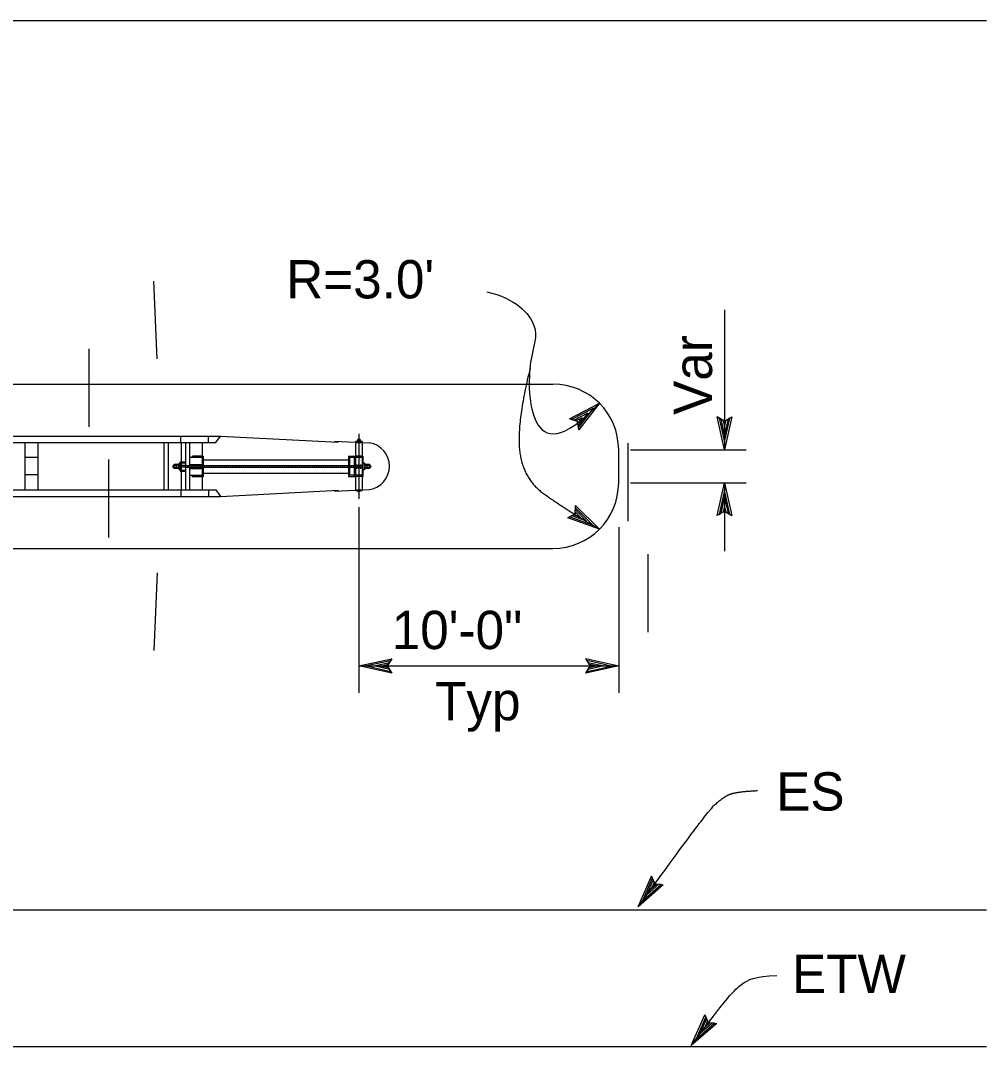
# Model space of a CAD drawing. Extents: x -894 to 866, y -472 to 714.
# Drawn here: x 291.6 to 468.1, y 224.9 to 412.4 of the extents above; entities that cross this region are included whole.
import ezdxf

# ---------------------------------------------------------------- set-up
doc = ezdxf.new("R2010")
doc.units = 0
for name, color, linetype in [('rd_ES', 7, 'Continuous'), ('rd_ETW', 7, 'Continuous'), ('tcd_MISC', 7, 'Continuous'), ('tcd_RAILING', 7, 'Continuous'), ('tcd_RAILING-anno', 7, 'Continuous')]:
    doc.layers.add(name, color=color, linetype=linetype)

msp = doc.modelspace()

# ---------------------------------------------------------------- linework, layer by layer
at = {"layer": 'rd_ES'}
for p, q in [((-117.19, 412.42), (468.07, 412.42)), ((-117.26, 249.91), (468.07, 249.91))]:
    msp.add_line(p, q, dxfattribs=at)
at = {"layer": 'rd_ETW'}
msp.add_line((-117.26, 224.91), (468.07, 224.91), dxfattribs=at)
at = {"layer": 'tcd_MISC'}
for p, q in [((171.92, 345.97), (388.86, 345.97)), ((400.86, 327.95), (400.86, 333.97)), ((402.52, 335.17), (402.52, 330.95)), ((402.52, 330.95), (402.52, 320.91)), ((171.95, 315.95), (388.86, 315.95)), ((406.17, 314.9), (406.17, 300.65))]:
    msp.add_line(p, q, dxfattribs=at)
for centre, start, end in [((388.86, 333.97), 0, 90), ((388.86, 327.95), 270, 0)]:
    msp.add_arc(centre, 12, start, end, dxfattribs=at)
at = {"layer": 'tcd_RAILING'}
for p, q in [((316.51, 350.56), (315.89, 364.8)), ((304.01, 352.43), (304.01, 338.17)), ((171.92, 336.47), (325.9, 336.47)), ((320.86, 335.29), (320.86, 336.47)), ((325.9, 336.47), (328.08, 336.47)), ((325.9, 335.29), (325.9, 336.47)), ((327.24, 335.29), (328.08, 336.47)), ((328.08, 336.47), (349.66, 335.36)), ((353.14, 335.84), (353.14, 335.48)), ((353.14, 335.84), (353.6, 335.84)), ((353.25, 335.97), (353.48, 335.97)), ((353.25, 335.97), (353.25, 335.49)), ((353.38, 336.85), (353.38, 325)), ((353.48, 335.97), (353.48, 335.49)), ((353.6, 335.84), (353.6, 335.48)), ((171.95, 335.29), (325.9, 335.29)), ((292.35, 335.29), (292.35, 326.63)), ((294.72, 335.29), (294.72, 326.63)), ((317.75, 335.29), (317.75, 326.63)), ((318.53, 335.29), (318.53, 326.63)), ((320.91, 335.29), (320.91, 331.75)), ((321.69, 335.29), (321.69, 326.63)), ((322.44, 335.29), (322.44, 326.63)), ((324.73, 335.29), (324.73, 326.63)), ((325.9, 335.29), (327.24, 335.29)), ((348.94, 335.51), (355.35, 335.24)), ((353.97, 335.48), (352.79, 335.48)), ((352.79, 335.48), (352.79, 335.29)), ((352.79, 335.29), (353.97, 335.29)), ((352.79, 335.29), (352.79, 332.78)), ((353.97, 335.48), (353.97, 335.29)), ((353.97, 335.29), (353.97, 332.78)), ((294.72, 332.54), (292.35, 332.54)), ((307.66, 332.16), (307.66, 317.91)), ((324.73, 332.54), (322.44, 332.54)), ((324.92, 332.79), (323, 332.79)), ((323, 332.54), (323, 332.79)), ((324.92, 332.79), (324.92, 329.04)), ((324.92, 332.14), (351.46, 332.14)), ((351.46, 332.78), (351.46, 329.05)), ((351.46, 332.78), (352.79, 332.78)), ((352.6, 332.53), (351.65, 332.53)), ((351.65, 332.53), (351.65, 329.3)), ((352.6, 329.05), (352.6, 332.78)), ((353.97, 332.78), (352.79, 332.78)), ((353.97, 332.53), (352.79, 332.53)), ((352.79, 332.53), (352.79, 329.3)), ((353.97, 332.78), (354.19, 332.78)), ((353.97, 332.53), (353.97, 329.3)), ((354.19, 329.05), (354.19, 332.78)), ((319.43, 330.71), (319.43, 331.12)), ((319.43, 331.12), (320.08, 331.12)), ((319.43, 330.71), (320.08, 330.71)), ((319.61, 330.52), (319.61, 331.31)), ((319.61, 331.31), (320.08, 331.31)), ((320.08, 330.52), (319.61, 330.52)), ((319.9, 331.12), (320.54, 331.12)), ((319.9, 330.71), (320.54, 330.71)), ((320.08, 331.31), (320.54, 331.31)), ((320.08, 330.52), (320.08, 331.31)), ((320.54, 330.52), (320.08, 330.52)), ((320.54, 330.33), (320.54, 331.51)), ((320.54, 331.51), (320.74, 331.51)), ((320.54, 330.33), (320.74, 330.33)), ((320.75, 331.75), (320.75, 330.08)), ((320.75, 331.75), (321.69, 331.75)), ((320.75, 330.08), (321.69, 330.08)), ((320.9, 331.6), (320.9, 330.23)), ((320.9, 331.6), (321.69, 331.6)), ((321.69, 331.06), (320.9, 331.06)), ((321.69, 330.77), (320.9, 330.77)), ((320.9, 330.23), (321.69, 330.23)), ((320.91, 330.08), (320.91, 326.63)), ((321.2, 331.06), (321.26, 330.77)), ((321.59, 331.06), (321.66, 330.77)), ((321.69, 331.06), (322.48, 331.06)), ((321.69, 330.77), (322.48, 330.77)), ((321.98, 331.06), (322.05, 330.77)), ((322.38, 331.06), (322.45, 330.77)), ((322.44, 331.26), (324.73, 331.26)), ((322.44, 331.16), (324.73, 331.16)), ((322.44, 330.67), (324.73, 330.67)), ((322.44, 330.57), (324.73, 330.57)), ((322.48, 331.06), (324.84, 331.06)), ((322.48, 330.77), (324.84, 330.77)), ((322.77, 331.06), (322.84, 330.77)), ((323.17, 331.06), (323.23, 330.77)), ((323.56, 331.06), (323.63, 330.77)), ((323.95, 331.06), (324.02, 330.77)), ((324.35, 331.06), (324.41, 330.77)), ((324.74, 331.06), (324.81, 330.77)), ((324.84, 331.06), (353.97, 331.06)), ((324.84, 330.77), (353.97, 330.77)), ((325.13, 331.06), (325.2, 330.77)), ((325.53, 331.06), (325.6, 330.77)), ((325.92, 331.06), (325.99, 330.77)), ((326.32, 331.06), (326.38, 330.77)), ((326.71, 331.06), (326.78, 330.77)), ((327.1, 331.06), (327.17, 330.77)), ((327.5, 331.06), (327.57, 330.77)), ((327.89, 331.06), (327.96, 330.77)), ((328.29, 331.06), (328.35, 330.77)), ((328.68, 331.06), (328.74, 330.77)), ((329.07, 331.06), (329.14, 330.77)), ((329.46, 331.06), (329.53, 330.77)), ((329.86, 331.06), (329.93, 330.77)), ((330.25, 331.06), (330.32, 330.77)), ((330.65, 331.06), (330.71, 330.77)), ((331.04, 331.06), (331.11, 330.77)), ((331.43, 331.06), (331.5, 330.77)), ((331.83, 331.06), (331.9, 330.77)), ((332.22, 331.06), (332.29, 330.77)), ((332.62, 331.06), (332.68, 330.77)), ((333.01, 331.06), (333.08, 330.77)), ((333.4, 331.06), (333.47, 330.77)), ((333.8, 331.06), (333.86, 330.77)), ((334.19, 331.06), (334.26, 330.77)), ((334.58, 331.06), (334.65, 330.77)), ((334.98, 331.06), (335.05, 330.77)), ((335.37, 331.06), (335.44, 330.77)), ((335.77, 331.06), (335.83, 330.77)), ((336.16, 331.06), (336.23, 330.77)), ((336.55, 331.06), (336.62, 330.77)), ((336.95, 331.06), (337.01, 330.77)), ((337.34, 331.06), (337.41, 330.77)), ((337.73, 331.06), (337.8, 330.77)), ((338.13, 331.06), (338.2, 330.77)), ((338.52, 331.06), (338.59, 330.77)), ((338.91, 331.06), (338.98, 330.77)), ((339.31, 331.06), (339.38, 330.77)), ((339.7, 331.06), (339.77, 330.77)), ((340.1, 331.06), (340.16, 330.77)), ((340.49, 331.06), (340.56, 330.77)), ((340.88, 331.06), (340.95, 330.77)), ((341.28, 331.06), (341.34, 330.77)), ((341.67, 331.06), (341.74, 330.77)), ((342.06, 331.06), (342.13, 330.77)), ((342.46, 331.06), (342.53, 330.77)), ((342.85, 331.06), (342.92, 330.77)), ((343.25, 331.06), (343.31, 330.77)), ((343.64, 331.06), (343.71, 330.77)), ((344.03, 331.06), (344.1, 330.77)), ((344.43, 331.06), (344.5, 330.77)), ((344.82, 331.06), (344.89, 330.77)), ((345.21, 331.06), (345.28, 330.77)), ((345.61, 331.06), (345.68, 330.77)), ((346, 331.06), (346.07, 330.77)), ((346.4, 331.06), (346.46, 330.77)), ((346.79, 331.06), (346.86, 330.77)), ((347.18, 331.06), (347.25, 330.77)), ((347.58, 331.06), (347.65, 330.77)), ((347.97, 331.06), (348.04, 330.77)), ((348.37, 331.06), (348.43, 330.77)), ((348.76, 331.06), (348.83, 330.77)), ((349.15, 331.06), (349.22, 330.77)), ((349.54, 331.06), (349.61, 330.77)), ((349.95, 331.06), (350.02, 330.77)), ((350.35, 331.06), (350.42, 330.77)), ((350.74, 331.06), (350.81, 330.77)), ((351.12, 331.06), (351.19, 330.77)), ((351.51, 331.06), (351.58, 330.77)), ((351.91, 331.06), (351.98, 330.77)), ((352.3, 331.06), (352.37, 330.77)), ((352.7, 331.06), (352.76, 330.77)), ((352.8, 331.19), (353.05, 331.19)), ((352.8, 331.09), (353.05, 331.09)), ((352.8, 330.74), (353.05, 330.74)), ((352.8, 330.63), (353.05, 330.63)), ((353.09, 331.06), (353.16, 330.77)), ((353.21, 331.19), (353.4, 331.19)), ((353.21, 331.09), (353.4, 331.09)), ((353.21, 330.74), (353.4, 330.74)), ((353.21, 330.63), (353.4, 330.63)), ((353.48, 331.06), (353.55, 330.77)), ((353.63, 331.19), (353.73, 331.19)), ((353.63, 331.09), (353.73, 331.09)), ((353.63, 330.74), (353.73, 330.74)), ((353.63, 330.63), (353.73, 330.63)), ((353.86, 331.19), (353.97, 331.19)), ((353.86, 331.09), (353.97, 331.09)), ((353.86, 330.74), (353.97, 330.74)), ((353.86, 330.63), (353.97, 330.63)), ((353.88, 331.06), (353.94, 330.77)), ((354.39, 331.51), (354.19, 331.51)), ((354.39, 330.32), (354.19, 330.32)), ((354.39, 331.51), (354.39, 330.32)), ((354.39, 331.31), (354.86, 331.31)), ((355.5, 331.12), (354.39, 331.12)), ((355.5, 330.71), (354.39, 330.71)), ((354.86, 330.52), (354.39, 330.52)), ((354.86, 331.31), (354.86, 330.52)), ((354.86, 331.31), (355.33, 331.31)), ((355.33, 330.52), (354.86, 330.52)), ((355.33, 331.31), (355.33, 330.52)), ((355.5, 331.12), (355.5, 330.71)), ((294.72, 329.39), (292.35, 329.39)), ((324.73, 329.29), (322.44, 329.29)), ((323, 329.04), (323, 329.29)), ((324.92, 329.04), (323, 329.04)), ((324.92, 329.69), (351.46, 329.69)), ((351.46, 329.05), (352.79, 329.05)), ((352.6, 329.3), (351.65, 329.3)), ((353.97, 329.3), (352.79, 329.3)), ((353.97, 329.05), (352.79, 329.05)), ((352.79, 329.05), (352.79, 326.63)), ((353.97, 329.05), (354.19, 329.05)), ((353.97, 329.05), (353.97, 326.63)), ((171.95, 326.63), (325.9, 326.63)), ((320.86, 326.63), (320.86, 325.45)), ((325.9, 326.63), (327.24, 326.63)), ((325.9, 326.63), (325.9, 325.45)), ((327.24, 326.63), (328.08, 325.45)), ((328.08, 325.45), (349.66, 326.57)), ((348.94, 326.42), (355.35, 326.69)), ((352.79, 326.63), (353.97, 326.63)), ((352.79, 326.46), (352.79, 326.63)), ((353.37, 326.46), (352.79, 326.46)), ((353.97, 326.46), (353.37, 326.46)), ((353.97, 326.46), (353.97, 326.63)), ((171.95, 325.45), (325.9, 325.45)), ((325.9, 325.45), (328.08, 325.45)), ((316.51, 311.5), (315.89, 297.27))]:
    msp.add_line(p, q, dxfattribs=at)
for centre, radius, start, end in [((354.64, 330.96), 4.33, 279.3643, 80.6357), ((353.37, 326.57), 0.283, 203.2658, 336.7342)]:
    msp.add_arc(centre, radius, start, end, dxfattribs=at)
at = {"layer": 'tcd_RAILING-anno'}
for p, q in [((420.22, 359.52), (420.22, 333.97)), ((397.34, 342.46), (397.34, 342.46)), ((391.88, 339.64), (391.88, 339.64)), ((418.89, 339.97), (418.89, 339.97)), ((421.56, 339.97), (421.56, 339.97)), ((393.59, 337.59), (393.59, 337.59)), ((403.02, 333.97), (424.14, 333.97)), ((420.22, 333.97), (420.22, 333.97)), ((403.02, 327.95), (424.14, 327.95)), ((420.22, 327.95), (420.22, 315.45)), ((420.22, 327.95), (420.22, 327.95)), ((353.38, 323.5), (353.38, 289.53)), ((392.97, 323.79), (392.97, 323.79)), ((391.55, 321.53), (391.55, 321.53)), ((418.88, 321.95), (418.88, 321.95)), ((421.55, 321.95), (421.55, 321.95)), ((397.34, 319.47), (397.34, 319.47)), ((400.88, 319.85), (400.88, 289.53)), ((353.38, 294.45), (400.88, 294.45)), ((353.38, 294.45), (353.38, 294.45)), ((359.38, 295.78), (359.38, 295.78)), ((394.88, 295.79), (394.88, 295.79)), ((400.88, 294.45), (400.88, 294.45)), ((359.38, 293.11), (359.38, 293.11)), ((394.88, 293.12), (394.88, 293.12)), ((406.85, 256.04), (406.85, 256.04)), ((409.01, 254.48), (409.01, 254.48)), ((404.41, 250.4), (404.41, 250.4)), ((416.62, 230.69), (416.62, 230.69)), ((418.77, 229.1), (418.77, 229.1)), ((414.13, 225.07), (414.13, 225.07))]:
    msp.add_line(p, q, dxfattribs=at)
for points in [[(391.88, 339.64), (397.34, 342.46), (393.59, 337.59), (393.52, 338), (396.28, 341.57), (392.27, 339.51), (392.66, 339.37), (395.22, 340.69), (393.46, 338.41), (393.4, 338.82), (394.16, 339.81), (393.05, 339.23), (393.35, 339.13), (393.59, 337.59), (393.35, 339.13)], [(421.56, 339.97), (420.22, 333.97), (418.89, 339.97), (419.24, 339.76), (420.21, 335.37), (421.2, 339.76), (420.85, 339.55), (420.22, 336.74), (419.59, 339.55), (419.95, 339.33), (420.22, 338.12), (420.49, 339.34), (420.22, 339.17), (418.89, 339.97), (420.22, 339.17)], [(418.88, 321.95), (420.22, 327.95), (421.55, 321.95), (421.19, 322.16), (420.22, 326.56), (419.23, 322.16), (419.59, 322.37), (420.21, 325.19), (420.84, 322.38), (420.48, 322.59), (420.21, 323.81), (419.94, 322.59), (420.22, 322.75), (421.55, 321.95), (420.22, 322.75)], [(392.97, 323.79), (397.34, 319.47), (391.55, 321.53), (391.92, 321.72), (396.16, 320.2), (392.96, 323.38), (392.96, 322.97), (395, 320.94), (392.29, 321.91), (392.66, 322.09), (393.83, 321.67), (392.95, 322.55), (392.94, 322.23), (391.55, 321.53), (392.94, 322.23)], [(359.38, 293.11), (353.38, 294.45), (359.38, 295.78), (359.17, 295.42), (354.77, 294.45), (359.17, 293.46), (358.96, 293.82), (356.15, 294.45), (358.96, 295.07), (358.74, 294.71), (357.53, 294.44), (358.75, 294.17), (358.58, 294.45), (359.38, 295.78), (358.58, 294.45)], [(394.88, 295.79), (400.88, 294.45), (394.88, 293.12), (395.1, 293.47), (399.49, 294.44), (395.09, 295.43), (395.31, 295.08), (398.12, 294.45), (395.31, 293.83), (395.52, 294.18), (396.74, 294.45), (395.52, 294.72), (395.68, 294.45), (394.88, 293.12), (395.68, 294.45)], [(409.01, 254.48), (404.41, 250.4), (406.85, 256.04), (407.01, 255.66), (405.22, 251.53), (408.6, 254.51), (408.19, 254.55), (406.03, 252.64), (407.17, 255.28), (407.33, 254.9), (406.84, 253.76), (407.78, 254.59), (407.46, 254.61), (406.85, 256.04), (407.46, 254.61)], [(418.77, 229.1), (414.13, 225.07), (416.62, 230.69), (416.78, 230.31), (414.95, 226.19), (418.36, 229.14), (417.95, 229.18), (415.77, 227.29), (416.94, 229.92), (417.1, 229.54), (416.59, 228.4), (417.54, 229.22), (417.22, 229.26), (416.62, 230.69), (417.22, 229.26)]]:
    msp.add_lwpolyline(points, close=True, dxfattribs=at)
for points, degree in [([(376.74, 362.82), (382.06, 361.69), (387.06, 356), (384.32, 351.71), (384.32, 336.94), (390.48, 335.28), (397.34, 342.46)], 3), ([(384.67, 348.86), (382.14, 338.61), (383.42, 328.6), (390.99, 323.2), (397.34, 319.47)], 2), ([(404.41, 250.4), (416.56, 267.2), (419.59, 270.24), (422.09, 271.49), (426.2, 271.67)], 2), ([(414.13, 225.07), (420.74, 234.03), (423.42, 236.6), (425.67, 237.73), (429.77, 237.9)], 3)]:
    msp.add_open_spline(points, degree=degree, dxfattribs=at)

# ---------------------------------------------------------------- texts
for s, p in [("R=3.0'", (340.12, 361.63)), ('10\'-0"', (359.39, 297.53)), ('Typ', (367.32, 284.53)), ('ES', (429.65, 268.02)), ('ETW', (432.55, 234.66))]:
    msp.add_text(s, height=7, dxfattribs=at).set_placement(p)
msp.add_text('Var', height=7, rotation=90, dxfattribs=at).set_placement((417.92, 340.35))

doc.saveas('drawing.dxf')
